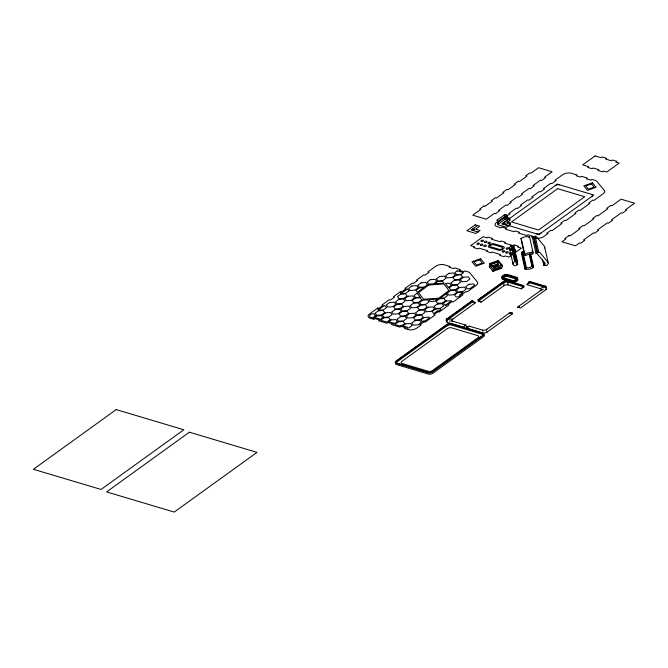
<?xml version="1.0" encoding="UTF-8"?>
<svg xmlns="http://www.w3.org/2000/svg" width="668" height="668" viewBox="0 0 668 668"><rect width="100%" height="100%" fill="white"/><g stroke="black" fill="none" stroke-linecap="round" stroke-linejoin="round"><path stroke-width="1" d="M489.277 266.899L489.97 264.845L489.669 263.518L498.295 260.462L501.985 264.954L502.278 266.281L501.584 268.336L492.967 271.392L489.277 266.899L497.894 263.852L498.587 261.789L498.295 260.462L497.994 261.305M499.856 267.517L499.622 268.202L493.877 270.239L491.239 267.033L491.698 265.664M491.757 265.488L491.932 264.979M492.967 271.392L493.143 270.874M493.877 270.239L494.796 267.492L493.385 265.446M491.239 267.033L496.984 264.996L497.217 264.311M497.885 262.148L497.902 261.555M486.463 330.301L486.847 329.291L509.509 312.95L512.147 312.49L512.44 313.818L487.081 332.105A3.115 1.528 -12.6 0 1 482.755 332.923L466.748 328.147L466.456 326.819L469.445 326.209L482.521 330.109A3.115 1.528 -12.6 0 0 486.847 329.291M521.265 288.843L523.962 286.906L523.662 285.578L507.655 280.802A3.115 1.528 -12.6 0 0 503.33 281.62L477.979 299.907L478.271 301.235L481.202 302.103L503.872 285.762A3.115 1.528 -12.6 0 1 508.189 284.944L521.265 288.843L522.51 286.989M523.002 286.246L523.662 285.578M543.168 287.282L540.095 288.593L527.019 284.693L529.415 281.428L545.422 286.205A3.115 1.528 -12.6 0 1 546.09 287.933M477.428 225.492L471.216 229.967L477.979 231.98M507.363 221.834L509.734 222.536L510.093 224.131A0.935 0.459 -12.6 0 1 510.143 224.782L507.246 226.869A0.935 0.459 -12.6 0 1 505.952 227.112L498.286 224.824L497.334 220.582A0.935 0.459 -12.6 0 1 497.284 219.931L504.315 214.862A0.935 0.459 -12.6 0 1 505.618 214.612L507.196 215.088L508.139 219.329L501.935 223.805L508.699 225.826M498.286 224.824A0.935 0.459 -12.6 0 1 498.228 224.181L505.267 219.104A0.935 0.459 -12.6 0 1 506.561 218.862L509.717 219.797A0.935 0.459 -12.6 0 1 509.776 220.448L506.878 222.536A0.935 0.459 -12.6 0 0 506.937 223.187L510.093 224.131M510.085 249.264A6.237 3.048 -12.6 0 1 511.087 245.64L512.832 245.523L516.389 261.447L517.516 261.781L513.959 245.866L504.507 243.085L505.542 242.342L501.033 240.998L499.998 241.741L491.514 239.211L492.55 238.468L488.041 237.123L487.005 237.866L483.089 236.697L470.664 245.657L474.581 246.818L473.545 247.569L478.054 248.913L479.09 248.162L487.573 250.692L486.538 251.444L491.047 252.788L492.082 252.045L500.566 254.575L499.53 255.318L504.039 256.662L505.075 255.919L508.991 257.08L521.416 248.129L517.5 246.96L518.535 246.216L514.026 244.872L512.991 245.615M513.341 246.308L513.959 245.866M528.78 237.474L529.557 236.915L533.114 252.83L532.079 253.581L532.755 253.782L532.095 250.792M514.001 248.813L517.758 264.595L515.011 265.889A6.237 3.048 -12.6 0 1 514.644 261.555L511.087 245.64M542.416 259.326L543.752 265.288L544.37 264.845A3.115 1.528 -12.6 0 0 544.988 263.15L537.448 254.04A3.115 1.528 -12.6 0 0 536.646 253.573L535.97 253.372L532.413 237.449L535.16 236.155A6.237 3.048 -12.6 0 1 536.763 237.107L544.303 246.208A6.237 3.048 -12.6 0 1 544.462 248.07M521.758 252.22L522.434 252.429L525.992 268.344L525.315 268.144L521.758 252.22L523.47 251.677A3.115 1.528 -12.6 0 0 524.171 251.803M530.718 254.516L533.607 267.45A6.237 3.048 -12.6 0 1 524.956 269.087L521.399 253.172L522.434 252.429M514.644 261.555L516.389 261.447M521.641 240.33L524.973 255.259L525.599 254.809L524.472 254.475L520.915 238.551A6.237 3.048 -12.6 0 1 529.557 236.915M517.516 261.781L516.898 262.232A3.115 1.528 -12.6 0 0 517.082 264.394L517.758 264.595M532.755 253.782L531.052 254.324A3.115 1.528 -12.6 0 0 526.726 255.143L524.973 255.259M535.97 253.372L538.717 252.078A6.237 3.048 -12.6 0 1 540.32 253.022L547.86 262.132A6.237 3.048 -12.6 0 1 546.624 265.513L543.752 265.288M446.491 320.79A3.115 1.528 -12.6 0 1 446.85 318.861L472.201 300.583L475.432 302.779L452.762 319.129L449.347 319.045M446.683 320.122A2.497 1.219 -12.6 0 1 447.301 318.995L472.652 300.717M449.514 320.941L452.954 321.291L466.022 325.191L463.333 327.128L447.326 322.352A3.115 1.528 -12.6 0 1 447.142 320.189L472.501 301.911L475.432 302.779M477.979 299.907L503.781 281.754A2.497 1.219 -12.6 0 1 507.246 281.103L523.253 285.871M478.271 301.235L503.63 282.948A3.115 1.528 -12.6 0 1 507.956 282.13L523.962 286.906M525.315 268.144L527.027 267.601A3.115 1.528 -12.6 0 0 531.352 266.774L533.097 266.666L530.208 253.731M524.956 269.087L525.992 268.344M529.59 254.182L532.48 267.116L533.097 266.666M466.748 328.147L469.445 326.209M527.019 284.693L529.716 282.756L545.723 287.532A3.115 1.528 -12.6 0 1 545.906 289.695L520.547 307.973L517.616 307.105L540.278 290.755L543.326 289.177M544.395 286.764L545.005 286.497A2.497 1.219 -12.6 0 1 545.714 287.624M491.314 263.743L497.81 261.806M489.97 264.845L498.587 261.789L502.278 266.281M497.568 266.031L493.36 268.002L498.629 266.14M500.541 265.463L501.985 264.954L500.641 265.004M494.612 268.995L498.445 267.634M517.616 307.105L519.387 306.62M464.419 325.383L466.022 325.191M447.301 318.995L447.986 319.012M490.421 263.618L489.669 263.518L490.905 265.012M509.717 219.797L509.367 218.211L506.21 217.267A0.935 0.459 -12.6 0 0 504.908 217.509L497.877 222.586A0.935 0.459 -12.6 0 0 497.927 223.237M532.413 237.449L533.047 237.641M520.915 238.551L521.758 238.802M532.48 267.116L533.607 267.45M529.006 281.729L545.005 286.497M502.603 278.139L511.721 280.861A3.115 1.528 -12.6 0 0 516.047 280.042L516.882 279.441A3.115 1.528 -12.6 0 0 516.698 277.27L507.58 274.556A3.115 1.528 -12.6 0 0 503.255 275.375L502.42 275.976A3.115 1.528 -12.6 0 0 502.06 277.896M509.509 312.95L512.44 313.818M466.874 326.527L467.867 326.819M466.456 326.819L467.458 327.12M479.465 300.817L481.202 302.103M497.894 263.852L501.584 268.336M496.984 264.996L499.622 268.202M493.477 265.897L494.796 267.492M482.521 330.109L482.739 330.852M507.246 281.103L507.48 282.063M507.596 282.539L508.189 284.944M544.654 246.968L548.211 262.883M544.211 262.641L544.879 265.63M535.16 236.155L538.717 252.078M545.422 286.205L545.723 287.532M534.124 236.906L537.682 252.821M545.714 288.86L545.906 289.695M533.448 236.706L537.005 252.621M529.306 254.391L531.97 266.332M522.793 251.477L526.351 267.4M529.415 281.428L529.716 282.756M509.776 220.448L509.417 218.853A0.935 0.459 -12.6 0 0 509.367 218.211M510.143 224.782L509.793 223.187A0.935 0.459 -12.6 0 0 509.734 222.536M505.618 214.612L506.561 218.862M512.214 245.974L515.771 261.898M504.315 214.862L505.267 219.104M509.534 248.454L513.091 264.369M497.284 219.931L498.228 224.181M507.655 280.802L507.956 282.13M503.33 281.62L503.63 282.948M486.897 331.27L487.081 332.105M482.572 332.096L482.755 332.923M472.201 300.583L472.501 301.911M446.85 318.861L447.142 320.189M447.142 321.525L447.326 322.352M503.781 281.754L503.797 282.506M503.814 283.257L503.872 285.762M540.095 288.593A3.115 1.528 -12.6 0 1 540.278 290.755M452.954 321.291A3.115 1.528 -12.6 0 1 452.762 319.129M504.674 224.356A3.115 1.528 -12.6 0 1 504.49 222.185M555.2 185.629A3.115 1.528 -12.6 0 1 559.525 184.802M591.539 194.355A3.115 1.528 -12.6 0 1 591.723 196.517M541.005 233.082A3.115 1.528 -12.6 0 1 536.688 233.9M516.706 278.147A2.179 1.069 -12.6 0 1 516.765 278.472M516.548 278.932A2.179 1.069 -12.6 0 1 516.205 279.232L515.37 279.842A2.179 1.069 -12.6 0 1 512.348 280.41L503.229 277.696A2.179 1.069 -12.6 0 1 503.096 276.176L503.931 275.575A2.179 1.069 -12.6 0 1 506.962 274.999L516.08 277.721A2.179 1.069 -12.6 0 1 516.456 277.888M522.293 253.364A6.237 3.048 -12.6 0 1 521.399 253.172M524.472 254.475A6.237 3.048 -12.6 0 1 533.114 252.83M378.33 310.787L375.124 313.192L376.71 315.271L381.503 314.945L384.71 312.532L383.123 310.453L378.33 310.787M389.502 302.571L386.296 304.984L387.883 307.063L392.675 306.729L395.882 304.316L394.295 302.237L389.502 302.571M400.691 294.204L397.485 296.617L399.072 298.696L403.864 298.362L407.071 295.957L405.484 293.878L400.691 294.204M411.864 285.988L408.657 288.401L410.244 290.48L415.037 290.146L418.243 287.741L416.657 285.662L411.864 285.988M375.458 315.697L372.552 317.885L371.091 317.45A4.676 2.288 -12.6 0 1 370.815 314.202L373.871 313.618L375.458 315.697M386.63 307.489L383.424 309.894L378.631 310.228L377.812 309.15L379.032 309.426L384.559 305.443L386.63 307.489M408.991 290.906L405.785 293.319L400.992 293.644L400.399 292.868L402.036 292.834L407.472 288.918L408.991 290.906M376.401 315.981L373.495 318.16L374.915 317.534L380.735 319.271L382.781 317.734L381.194 315.655L376.401 315.981M398.754 299.406L395.548 301.811L397.134 303.89L401.927 303.564L405.134 301.151L403.547 299.072L398.754 299.406M421.116 282.823L417.909 285.236L419.496 287.315L424.289 286.981L427.495 284.576L425.908 282.497L421.116 282.823M385.653 312.816L382.447 315.221L384.033 317.3L388.826 316.974L392.032 314.561L390.446 312.482L385.653 312.816M396.834 304.449L393.627 306.863L395.214 308.942L400.007 308.608L403.213 306.203L401.627 304.124L396.834 304.449M408.006 296.233L404.8 298.646L406.386 300.725L411.179 300.391L414.385 297.986L412.807 295.907L408.006 296.233M419.195 287.866L415.989 290.279L417.492 292.25L423.746 287.557L419.195 287.866M430.367 279.658L427.161 282.063L428.747 284.142L433.54 283.816L436.747 281.403L435.16 279.324L430.367 279.658M383.733 317.859L380.643 320.298L386.906 322.018L390.112 319.613L388.525 317.534L383.733 317.859M394.905 309.651L391.699 312.056L393.285 314.135L398.078 313.81L401.284 311.397L399.698 309.317L394.905 309.651M417.124 293.168L414.051 295.481L415.638 297.561L420.23 297.243L417.124 293.168M439.619 276.485L436.413 278.898L437.999 280.977L442.792 280.644L445.999 278.239L444.412 276.16L439.619 276.485M428.722 285.002L418.552 292.642L423.579 299.239L438.776 298.187L448.946 290.555L443.919 283.958L428.722 285.002M404.157 306.478L400.95 308.892L402.537 310.971L407.33 310.637L410.536 308.232L408.95 306.153L404.157 306.478M415.337 298.112L412.131 300.525L413.717 302.604L418.51 302.27L421.725 299.865L420.139 297.786L415.337 298.112M437.699 281.537L434.684 283.8L443.986 283.165L442.492 281.203L437.699 281.537M448.871 273.321L445.665 275.734L447.251 277.813L452.044 277.479L455.25 275.074L453.664 272.995L448.871 273.321M391.047 319.897L388.718 321.65L394.671 323.421L393.753 324.089L397.427 321.642L395.84 319.563L391.047 319.897M402.236 311.53L399.03 313.935L400.616 316.014L405.409 315.688L408.616 313.275L407.029 311.196L402.236 311.53M413.409 303.314L410.202 305.727L411.789 307.806L416.581 307.472L419.788 305.067L418.201 302.988L413.409 303.314M457.279 270.791L454.916 272.561L456.503 274.64L461.296 274.314L463.517 272.644L457.279 270.791M400.299 316.724L397.093 319.137L398.679 321.216L403.472 320.882L406.687 318.477L405.1 316.398L400.299 316.724M422.66 300.149L419.454 302.554L421.04 304.633L425.833 304.307L429.04 301.894L427.453 299.815L422.66 300.149M456.202 275.199L452.996 277.612L454.582 279.692L459.375 279.358L462.582 276.953L460.995 274.874L456.202 275.199M398.378 321.776L395.172 324.18L395.615 324.757L399.865 326.026L400.9 325.283L401.986 325.608L404.766 323.521L403.18 321.442L398.378 321.776M409.559 313.559L406.344 315.972L407.931 318.051L412.724 317.717L415.939 315.313L414.352 313.234L409.559 313.559M420.74 305.192L417.533 307.606L419.12 309.685L423.913 309.351L427.119 306.946L425.533 304.867L420.74 305.192M454.273 280.401L451.067 282.806L452.654 284.885L457.446 284.56L460.653 282.146L459.066 280.067L454.273 280.401M451.401 285.32L448.462 287.524L445.422 283.541L449.815 283.24L451.401 285.32M418.811 310.395L415.596 312.799L417.183 314.879L421.984 314.553L425.19 312.14L423.604 310.061L418.811 310.395M452.353 285.445L449.146 287.858L450.733 289.937L455.526 289.603L458.732 287.198L457.146 285.119L452.353 285.445M463.525 277.237L460.319 279.641L461.905 281.721L466.698 281.395L469.905 278.982L468.318 276.903L463.525 277.237M437.874 299.047L435.085 301.134L430.292 301.468L428.914 299.656L437.874 299.047M405.701 323.805L402.929 325.884L407.664 327.295L406.829 328.105L408.874 327.963L412.081 325.558L410.494 323.471L405.701 323.805M416.89 315.438L413.676 317.851L415.262 319.93L420.063 319.596L423.27 317.191L421.683 315.112L416.89 315.438M428.063 307.222L424.856 309.635L426.434 311.714L431.236 311.38L434.442 308.975L432.856 306.896L428.063 307.222M439.243 298.855L436.037 301.268L437.623 303.347L442.416 303.021L445.623 300.608L444.036 298.529L439.243 298.855M446.199 293.795L440.27 298.254L444.337 297.97L447.543 295.565L446.199 293.795M450.416 290.647L447.209 293.052L448.796 295.131L453.589 294.805L456.795 292.392L455.209 290.313L450.416 290.647M414.953 320.64L411.747 323.045L413.333 325.124L418.126 324.798L421.333 322.385L419.746 320.306L414.953 320.64M437.315 304.057L434.108 306.47L435.695 308.549L440.488 308.215L443.694 305.81L442.107 303.731L437.315 304.057M459.667 287.474L456.461 289.887L458.048 291.966L462.84 291.64L466.047 289.227L464.469 287.148L459.667 287.474M424.205 317.467L420.999 319.88L422.452 321.776L423.904 320.732L425.032 321.066L429.524 317.826L428.998 317.141L424.205 317.467M435.394 309.1L432.188 311.513L433.774 313.593L437.857 310.67L438.985 311.004L440.855 309.651L440.187 308.775L435.394 309.1M446.566 300.892L443.36 303.297L444.946 305.376L446.299 305.284L445.606 305.084L451.543 300.8L446.566 300.892M457.747 292.526L454.541 294.93L456.127 297.01L458.632 296.842L460.695 295.356L459.567 295.014L462.874 292.634L462.548 292.192L457.747 292.526M468.919 284.309L465.713 286.722L467.299 288.801L470.047 288.609L474.689 285.261L473.721 283.983L468.919 284.309M116.199 409.593L33.4 469.295L101.035 489.46L183.834 429.766L116.199 409.593M483.891 206.003L479.758 208.992L480.885 209.326L472.76 215.179L486.287 219.213L494.412 213.359L495.539 213.693L499.672 210.712L498.545 210.378L505.91 205.068L507.037 205.402L511.179 202.421L510.051 202.078L517.416 196.776L518.543 197.11L522.685 194.121L521.558 193.787L528.922 188.476L530.05 188.81L534.191 185.829L533.064 185.495L540.42 180.185L541.548 180.519L545.689 177.538L544.562 177.195L552.11 171.759L538.583 167.726L531.035 173.162L529.908 172.828L525.766 175.818L526.893 176.152L519.537 181.462L518.41 181.12L514.268 184.109L515.395 184.443L508.031 189.754L506.903 189.42L502.762 192.401L503.889 192.735L496.524 198.045L495.397 197.711L491.256 200.692L492.383 201.035L485.018 206.345L483.891 206.003M475.173 224.815L466.89 230.786L475.908 233.474L480.05 230.493L475.541 229.149L479.682 226.16L475.173 224.815M189.378 432.204L106.579 491.907L174.214 512.072L257.013 452.378L189.378 432.204M377.812 308.006L369.688 313.86A6.237 3.048 -12.6 0 0 370.055 318.193L373.971 319.362L375.007 318.611L379.516 319.955L378.48 320.707L386.964 323.237L387.999 322.485L392.508 323.83L391.473 324.581L399.957 327.111L400.992 326.36L405.501 327.704L404.466 328.456L408.382 329.625A6.237 3.048 -12.6 0 0 417.032 327.98L420.982 325.132L419.855 324.798L423.996 321.809L425.124 322.151L434.943 315.071L433.816 314.737L437.949 311.747L439.076 312.081L448.896 305.009L447.769 304.675L451.91 301.685L453.038 302.019L462.857 294.947L461.73 294.605L465.872 291.624L466.999 291.958L476.125 285.378A6.237 3.048 -12.6 0 0 477.361 281.988L469.821 272.878A6.237 3.048 -12.6 0 0 468.218 271.934L464.903 270.949L463.868 271.692L459.359 270.348L460.394 269.605L454.657 267.893L453.622 268.636L449.113 267.292L450.149 266.549L444.162 264.762A6.237 3.048 -12.6 0 0 435.511 266.407L427.963 271.843L429.09 272.185L424.957 275.166L423.829 274.832L416.465 280.142L417.592 280.476L413.45 283.457L412.323 283.123L404.958 288.434L406.086 288.768L401.944 291.757L400.817 291.415L393.452 296.726L394.579 297.068L390.438 300.049L389.31 299.715L381.954 305.026L383.081 305.359L378.94 308.34L377.812 308.006M504.791 216.457L496.666 222.31A6.237 3.048 -12.6 0 0 497.034 226.644L500.95 227.813L501.985 227.062L506.494 228.406L505.459 229.157L513.942 231.687L514.978 230.936L519.487 232.28L518.452 233.032L526.935 235.562L527.97 234.81L532.48 236.155L531.444 236.906L535.36 238.075A6.237 3.048 -12.6 0 0 544.011 236.43L547.96 233.583L546.833 233.249L550.975 230.26L552.102 230.594L561.922 223.521L560.794 223.187L564.928 220.198L566.055 220.532L575.874 213.459L574.747 213.117L578.889 210.136L580.016 210.47L589.836 203.389L588.708 203.055L592.85 200.074L593.977 200.408L603.104 193.829A6.237 3.048 -12.6 0 0 604.34 190.438L596.8 181.329A6.237 3.048 -12.6 0 0 595.196 180.385L591.881 179.4L590.846 180.143L586.337 178.799L587.372 178.055L581.636 176.344L580.601 177.087L576.092 175.742L577.127 174.999L571.14 173.212A6.237 3.048 -12.6 0 0 562.489 174.849L554.941 180.293L556.068 180.627L551.935 183.617L550.808 183.282L543.443 188.593L544.57 188.927L540.429 191.908L539.301 191.574L531.937 196.885L533.064 197.219L528.922 200.208L527.795 199.866L520.43 205.176L521.558 205.51L517.424 208.499L516.297 208.166L508.933 213.468L510.06 213.81L505.918 216.791L504.791 216.457M595.121 155.928L582.696 164.879L588.683 166.666L587.648 167.409L592.157 168.753L593.192 168.01L598.937 169.722L597.902 170.465L602.411 171.81L603.446 171.066L606.753 172.052L619.169 163.101L615.863 162.115L616.898 161.364L612.389 160.019L611.354 160.771L605.617 159.059L606.653 158.308L602.144 156.963L601.108 157.715L595.121 155.928M557.271 184.134L502.42 223.68L538.942 234.577L593.794 195.023L557.271 184.134M557.655 188.677L511.496 221.96L538.55 230.026L584.709 196.743L557.655 188.677M489.903 244.655L489.06 245.256A3.115 1.528 -12.6 0 0 489.243 247.427L498.37 250.141A3.115 1.528 -12.6 0 0 502.695 249.323L503.53 248.721A3.115 1.528 -12.6 0 0 503.346 246.559L494.22 243.837A3.115 1.528 -12.6 0 0 489.903 244.655M491.022 244.997L490.187 245.599A1.561 0.76 -12.6 0 0 490.279 246.676L499.405 249.398A1.561 0.76 -12.6 0 0 501.568 248.989L502.403 248.387A1.561 0.76 -12.6 0 0 502.311 247.302L493.184 244.58A1.561 0.76 -12.6 0 0 491.022 244.997M503.555 276.702L502.72 277.303A3.115 1.528 -12.6 0 0 502.904 279.466L512.022 282.188A3.115 1.528 -12.6 0 0 516.347 281.37L517.182 280.769A3.115 1.528 -12.6 0 0 516.999 278.598L507.88 275.884A3.115 1.528 -12.6 0 0 503.555 276.702M504.231 276.903L503.396 277.504A2.179 1.069 -12.6 0 0 503.522 279.024L512.64 281.737A2.179 1.069 -12.6 0 0 515.671 281.17L516.506 280.56A2.179 1.069 -12.6 0 0 516.372 279.049L507.254 276.327A2.179 1.069 -12.6 0 0 504.231 276.903M568.944 235.62L564.802 238.601L565.93 238.944L561.98 241.791L575.507 245.824L579.457 242.977L580.584 243.311L584.725 240.33L583.598 239.987L593.418 232.915L594.545 233.249L598.678 230.26L597.551 229.926L607.371 222.845L608.498 223.187L612.639 220.198L611.512 219.864L621.332 212.783L622.459 213.125L626.601 210.136L625.473 209.802L634.6 203.214L621.073 199.181L611.946 205.769L610.819 205.427L606.678 208.416L607.805 208.75L597.985 215.831L596.858 215.497L592.716 218.478L593.844 218.812L584.024 225.893L582.897 225.559L578.764 228.539L579.891 228.882L570.071 235.954L568.944 235.62M446.733 324.498L396.015 361.062A3.115 1.528 -12.6 0 0 396.199 363.233L428.213 372.777A3.115 1.528 -12.6 0 0 432.538 371.959L483.248 335.394A3.115 1.528 -12.6 0 0 483.064 333.232L451.059 323.679A3.115 1.528 -12.6 0 0 446.733 324.498M447.184 324.64L396.466 361.196A2.497 1.219 -12.6 0 0 396.617 362.933L428.631 372.477A2.497 1.219 -12.6 0 0 432.087 371.825L482.797 335.261A2.497 1.219 -12.6 0 0 482.655 333.524L450.641 323.98A2.497 1.219 -12.6 0 0 447.184 324.64M447.026 325.825L396.316 362.39A3.115 1.528 -12.6 0 0 396.5 364.561L428.514 374.105A3.115 1.528 -12.6 0 0 432.831 373.287L483.548 336.722A3.115 1.528 -12.6 0 0 483.365 334.551L451.351 325.007A3.115 1.528 -12.6 0 0 447.026 325.825M447.268 328.639L401.936 361.33A3.115 1.528 -12.6 0 0 402.119 363.492L428.271 371.291A3.115 1.528 -12.6 0 0 432.597 370.473L477.929 337.783A3.115 1.528 -12.6 0 0 477.745 335.62L451.593 327.821A3.115 1.528 -12.6 0 0 447.268 328.639M592.416 182.798L583.799 185.854L587.489 190.338L596.106 187.282L592.416 182.798M591.506 183.951L585.761 185.988L588.399 189.186L594.144 187.157L591.506 183.951M480.609 258.691L471.992 261.747L475.683 266.231L484.3 263.184L480.609 258.691M479.699 259.844L473.954 261.881L476.593 265.087L482.338 263.05L479.699 259.844M484.484 246.5A1.319 0.651 -12.6 0 0 486.387 245.573A1.319 0.651 -12.6 0 0 484.392 245.381A1.319 0.651 -12.6 0 0 484.484 246.5M488.5 243.611A1.319 0.651 -12.6 0 0 490.404 242.676A1.319 0.651 -12.6 0 0 488.408 242.484A1.319 0.651 -12.6 0 0 488.5 243.611M481.027 245.473A1.319 0.651 -12.6 0 0 482.922 244.538A1.319 0.651 -12.6 0 0 480.927 244.346A1.319 0.651 -12.6 0 0 481.027 245.473M485.043 242.576A1.319 0.651 -12.6 0 0 486.939 241.641A1.319 0.651 -12.6 0 0 484.943 241.449A1.319 0.651 -12.6 0 0 485.043 242.576M477.562 244.438A1.319 0.651 -12.6 0 0 479.457 243.511A1.319 0.651 -12.6 0 0 477.47 243.311A1.319 0.651 -12.6 0 0 477.562 244.438M481.578 241.54A1.319 0.651 -12.6 0 0 483.473 240.614A1.319 0.651 -12.6 0 0 481.486 240.422A1.319 0.651 -12.6 0 0 481.578 241.54M506.903 249.097A1.319 0.651 -12.6 0 0 508.799 248.162A1.319 0.651 -12.6 0 0 506.803 247.97A1.319 0.651 -12.6 0 0 506.903 249.097M502.887 251.995A1.319 0.651 -12.6 0 0 504.783 251.059A1.319 0.651 -12.6 0 0 502.795 250.867A1.319 0.651 -12.6 0 0 502.887 251.995M510.369 250.124A1.319 0.651 -12.6 0 0 512.264 249.197A1.319 0.651 -12.6 0 0 510.269 249.005A1.319 0.651 -12.6 0 0 510.369 250.124M506.352 253.022A1.319 0.651 -12.6 0 0 508.248 252.095A1.319 0.651 -12.6 0 0 506.252 251.894A1.319 0.651 -12.6 0 0 506.352 253.022M513.826 251.16A1.319 0.651 -12.6 0 0 515.721 250.233A1.319 0.651 -12.6 0 0 513.734 250.032A1.319 0.651 -12.6 0 0 513.826 251.16M509.809 254.057A1.319 0.651 -12.6 0 0 511.713 253.122A1.319 0.651 -12.6 0 0 509.717 252.93A1.319 0.651 -12.6 0 0 509.809 254.057M472.877 230.226A1.236 0.61 -12.6 0 0 474.581 229.316A1.236 0.61 -12.6 0 0 472.66 229.199A1.236 0.61 -12.6 0 0 472.877 230.226M503.513 224.056A1.236 0.61 -12.6 0 0 505.309 223.196A1.236 0.61 -12.6 0 0 503.447 223.003A1.236 0.61 -12.6 0 0 503.513 224.056"/></g></svg>
